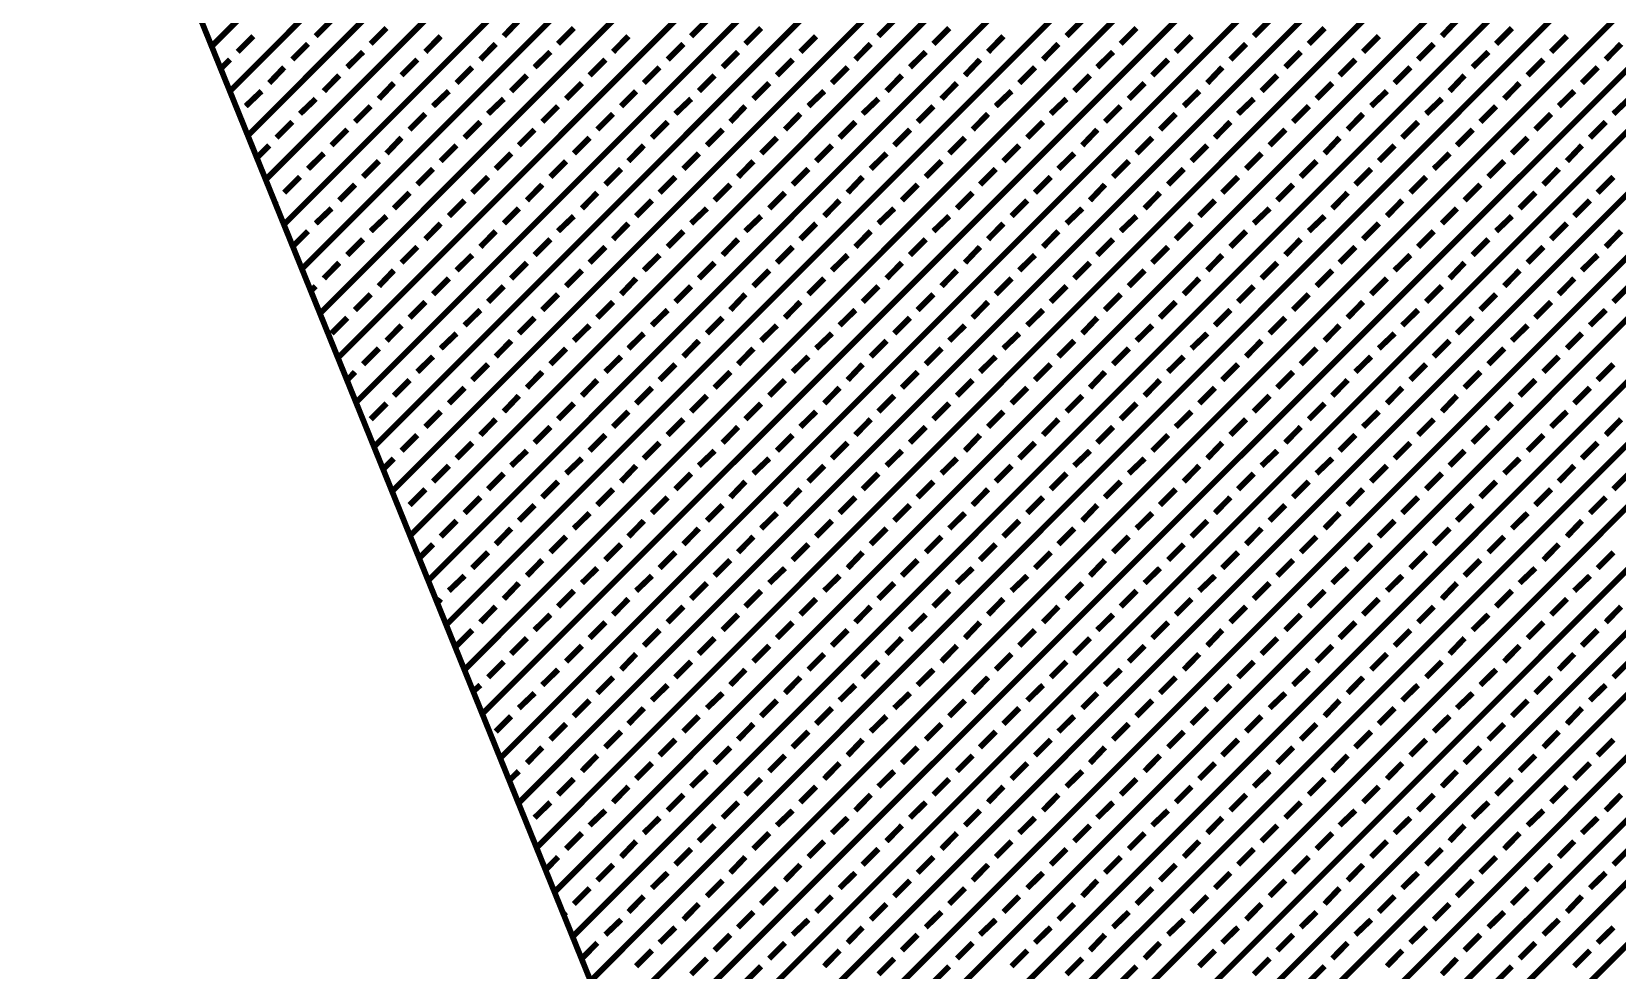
# Model space of a CAD drawing. Extents: x 2 to 176, y -19 to 159.
# Drawn here: x 113.923 to 114.97, y 119.993 to 120.613 of the extents above; entities that cross this region are included whole.
import ezdxf

# ---------------------------------------------------------------- set-up
doc = ezdxf.new("R2010")
doc.units = 0
doc.layers.add('BG_SILKSCREEN_TOP', color=7, linetype='CONTINUOUS')

msp = doc.modelspace()

# ---------------------------------------------------------------- linework, layer by layer
at = {"layer": 'BG_SILKSCREEN_TOP', "const_width": 0.00381}
for points in [[(114.04219, 120.603264), (114.792252, 121.353072)], [(114.054128, 120.573546), (114.806476, 121.326402)], [(114.066066, 120.544336), (114.820954, 121.299478)], [(114.07775, 120.515126), (114.835432, 121.272808)], [(114.089688, 120.485408), (114.84991, 121.24563)], [(114.101626, 120.456198), (114.861086, 121.215404)], [(114.113818, 120.426988), (114.871754, 121.185178)], [(114.125502, 120.397524), (114.88293, 121.154952)], [(114.13744, 120.36806), (114.894106, 121.124472)], [(114.149378, 120.33885), (114.905028, 121.0945)], [(114.161316, 120.309386), (114.916204, 121.064274)], [(114.173, 120.279922), (114.926872, 121.033794)], [(114.185192, 120.250458), (114.938048, 121.003822)], [(114.19713, 120.221248), (114.949224, 120.973342)], [(114.209068, 120.19153), (114.9604, 120.943116)], [(114.220752, 120.16232), (114.971576, 120.91289)], [(113.925096, 120.891554), (115.144804, 117.883178)], [(114.23269, 120.13311), (114.982244, 120.882664)], [(114.244628, 120.103392), (114.99342, 120.852184)], [(114.25682, 120.074182), (115.004342, 120.822212)], [(114.268758, 120.044972), (115.015518, 120.791732)], [(114.280442, 120.015254), (115.026694, 120.761506)], [(114.29238, 119.986044), (115.037362, 120.731534)], [(114.304318, 119.956834), (115.048538, 120.701054)], [(114.316002, 119.92737), (115.059714, 120.670574)], [(114.32794, 119.897906), (115.070636, 120.640602)], [(114.11077, 120.609868), (114.121184, 120.620282)], [(114.234976, 120.609868), (114.244882, 120.620282)], [(114.358674, 120.609868), (114.369088, 120.620282)], [(114.482372, 120.609868), (114.492786, 120.620282)], [(114.606578, 120.609868), (114.616992, 120.620282)], [(114.730276, 120.609868), (114.74069, 120.620282)], [(114.854482, 120.609868), (114.864388, 120.620282)], [(114.059208, 120.599454), (114.069622, 120.609868)], [(114.147092, 120.604788), (114.157506, 120.615202)], [(114.18316, 120.599454), (114.19332, 120.609868)], [(114.27079, 120.604788), (114.281204, 120.615202)], [(114.307112, 120.599454), (114.317272, 120.609868)], [(114.340132, 119.868696), (115.081812, 120.610376)], [(114.394488, 120.604788), (114.404902, 120.615202)], [(114.43081, 120.599454), (114.441224, 120.609868)], [(114.518694, 120.604788), (114.529108, 120.615202)], [(114.554762, 120.599454), (114.564922, 120.609868)], [(114.642392, 120.604788), (114.652806, 120.615202)], [(114.678714, 120.599454), (114.689128, 120.609868)], [(114.766598, 120.604788), (114.777012, 120.615202)], [(114.802412, 120.599454), (114.812826, 120.609868)], [(114.890296, 120.604788), (114.90071, 120.615202)], [(114.926618, 120.599454), (114.937032, 120.609868)], [(114.048286, 120.588532), (114.054128, 120.594374)], [(114.095276, 120.594374), (114.10569, 120.604788)], [(114.131598, 120.589294), (114.142012, 120.599454)], [(114.167412, 120.58396), (114.177826, 120.594374)], [(114.219482, 120.594374), (114.229642, 120.604788)], [(114.255296, 120.589294), (114.26571, 120.599454)], [(114.291618, 120.58396), (114.302032, 120.594374)], [(114.34318, 120.594374), (114.353594, 120.604788)], [(114.379502, 120.589294), (114.389662, 120.599454)], [(114.415316, 120.58396), (114.42573, 120.594374)], [(114.467132, 120.594374), (114.477292, 120.604788)], [(114.5032, 120.589294), (114.513614, 120.599454)], [(114.539522, 120.58396), (114.549428, 120.594374)], [(114.591084, 120.594374), (114.601244, 120.604788)], [(114.626898, 120.589294), (114.637312, 120.599454)], [(114.66322, 120.58396), (114.673634, 120.594374)], [(114.714782, 120.594374), (114.725196, 120.604788)], [(114.751104, 120.589294), (114.761264, 120.599454)], [(114.786918, 120.58396), (114.797332, 120.594374)], [(114.838734, 120.594374), (114.849148, 120.604788)], [(114.874802, 120.589294), (114.885216, 120.599454)], [(114.911124, 120.58396), (114.921538, 120.594374)], [(114.962686, 120.594374), (114.972846, 120.604788)], [(114.080036, 120.57888), (114.089942, 120.589294)], [(114.116104, 120.573546), (114.126264, 120.58396)], [(114.203734, 120.57888), (114.214148, 120.589294)], [(114.239802, 120.573546), (114.250216, 120.58396)], [(114.327432, 120.57888), (114.337846, 120.589294)], [(114.363754, 120.573546), (114.374168, 120.58396)], [(114.451638, 120.57888), (114.462052, 120.589294)], [(114.487706, 120.573546), (114.497866, 120.58396)], [(114.575336, 120.57888), (114.58575, 120.589294)], [(114.611658, 120.573546), (114.622072, 120.58396)], [(114.699542, 120.57888), (114.709448, 120.589294)], [(114.735356, 120.573546), (114.74577, 120.58396)], [(114.82324, 120.57888), (114.833654, 120.589294)], [(114.859562, 120.573546), (114.869468, 120.58396)], [(114.946938, 120.57888), (114.957352, 120.589294)], [(114.064542, 120.56364), (114.074956, 120.573546)], [(114.152426, 120.568466), (114.162332, 120.57888)], [(114.18824, 120.56364), (114.198654, 120.573546)], [(114.276124, 120.568466), (114.286538, 120.57888)], [(114.312446, 120.56364), (114.322352, 120.573546)], [(114.35207, 119.839232), (115.092988, 120.579896)], [(114.399822, 120.568466), (114.410236, 120.57888)], [(114.436144, 120.56364), (114.446558, 120.573546)], [(114.524028, 120.568466), (114.534188, 120.57888)], [(114.559842, 120.56364), (114.570256, 120.573546)], [(114.647726, 120.568466), (114.65814, 120.57888)], [(114.684048, 120.56364), (114.694208, 120.573546)], [(114.771678, 120.568466), (114.782092, 120.57888)], [(114.807746, 120.56364), (114.81816, 120.573546)], [(114.89563, 120.568466), (114.90579, 120.57888)], [(114.931698, 120.56364), (114.941858, 120.573546)], [(114.100356, 120.55856), (114.11077, 120.568466)], [(114.136678, 120.553226), (114.147092, 120.56364)], [(114.224562, 120.55856), (114.234976, 120.568466)], [(114.260376, 120.553226), (114.27079, 120.56364)], [(114.34826, 120.55856), (114.358674, 120.568466)], [(114.384582, 120.553226), (114.394488, 120.56364)], [(114.471958, 120.55856), (114.482372, 120.568466)], [(114.50828, 120.553226), (114.518694, 120.56364)], [(114.596164, 120.55856), (114.606578, 120.568466)], [(114.631978, 120.553226), (114.642392, 120.56364)], [(114.719862, 120.55856), (114.730276, 120.568466)], [(114.756184, 120.553226), (114.766598, 120.56364)], [(114.844068, 120.55856), (114.854482, 120.568466)], [(114.879882, 120.553226), (114.890296, 120.56364)], [(114.967766, 120.55856), (114.97818, 120.568466)], [(114.084862, 120.542812), (114.095276, 120.553226)], [(114.172746, 120.548146), (114.18316, 120.55856)], [(114.209068, 120.542812), (114.219482, 120.553226)], [(114.296698, 120.548146), (114.307112, 120.55856)], [(114.332766, 120.542812), (114.34318, 120.553226)], [(114.42065, 120.548146), (114.43081, 120.55856)], [(114.456718, 120.542812), (114.467132, 120.553226)], [(114.544602, 120.548146), (114.554762, 120.55856)], [(114.58067, 120.542812), (114.591084, 120.553226)], [(114.6683, 120.548146), (114.678714, 120.55856)], [(114.704622, 120.542812), (114.714782, 120.553226)], [(114.792252, 120.548146), (114.802412, 120.55856)], [(114.82832, 120.542812), (114.838734, 120.553226)], [(114.916204, 120.548146), (114.926618, 120.55856)], [(114.952272, 120.542812), (114.962686, 120.553226)], [(114.121184, 120.537732), (114.131598, 120.548146)], [(114.157506, 120.532398), (114.167412, 120.542812)], [(114.244882, 120.537732), (114.255296, 120.548146)], [(114.281204, 120.532398), (114.291618, 120.542812)], [(114.363754, 119.809768), (115.103656, 120.549924)], [(114.369088, 120.537732), (114.379502, 120.548146)], [(114.404902, 120.532398), (114.415316, 120.542812)], [(114.492786, 120.537732), (114.5032, 120.548146)], [(114.529108, 120.532398), (114.539522, 120.542812)], [(114.616992, 120.537732), (114.626898, 120.548146)], [(114.652806, 120.532398), (114.66322, 120.542812)], [(114.74069, 120.537732), (114.751104, 120.548146)], [(114.777012, 120.532398), (114.786918, 120.542812)], [(114.864388, 120.537732), (114.874802, 120.548146)], [(114.90071, 120.532398), (114.911124, 120.542812)], [(114.071908, 120.529604), (114.080036, 120.537732)], [(114.10569, 120.522238), (114.116104, 120.532398)], [(114.19332, 120.527318), (114.203734, 120.537732)], [(114.229642, 120.522238), (114.239802, 120.532398)], [(114.317272, 120.527318), (114.327432, 120.537732)], [(114.353594, 120.522238), (114.363754, 120.532398)], [(114.441224, 120.527318), (114.451638, 120.537732)], [(114.477292, 120.522238), (114.487706, 120.532398)], [(114.564922, 120.527318), (114.575336, 120.537732)], [(114.601244, 120.522238), (114.611658, 120.532398)], [(114.689128, 120.527318), (114.699542, 120.537732)], [(114.725196, 120.522238), (114.735356, 120.532398)], [(114.812826, 120.527318), (114.82324, 120.537732)], [(114.849148, 120.522238), (114.859562, 120.532398)], [(114.937032, 120.527318), (114.946938, 120.537732)], [(114.142012, 120.516904), (114.152426, 120.527318)], [(114.177826, 120.511824), (114.18824, 120.522238)], [(114.26571, 120.516904), (114.276124, 120.527318)], [(114.302032, 120.511824), (114.312446, 120.522238)], [(114.389662, 120.516904), (114.399822, 120.527318)], [(114.42573, 120.511824), (114.436144, 120.522238)], [(114.513614, 120.516904), (114.524028, 120.527318)], [(114.549428, 120.511824), (114.559842, 120.522238)], [(114.637312, 120.516904), (114.647726, 120.527318)], [(114.673634, 120.511824), (114.684048, 120.522238)], [(114.761264, 120.516904), (114.771678, 120.527318)], [(114.797332, 120.511824), (114.807746, 120.522238)], [(114.885216, 120.516904), (114.89563, 120.527318)], [(114.921538, 120.511824), (114.931698, 120.522238)], [(114.089942, 120.50649), (114.100356, 120.516904)], [(114.126264, 120.50141), (114.136678, 120.511824)], [(114.214148, 120.50649), (114.224562, 120.516904)], [(114.250216, 120.50141), (114.260376, 120.511824)], [(114.337846, 120.50649), (114.34826, 120.516904)], [(114.374168, 120.50141), (114.384582, 120.511824)], [(114.375692, 119.780304), (115.114832, 120.519444)], [(114.462052, 120.50649), (114.471958, 120.516904)], [(114.497866, 120.50141), (114.50828, 120.511824)], [(114.58575, 120.50649), (114.596164, 120.516904)], [(114.622072, 120.50141), (114.631978, 120.511824)], [(114.709448, 120.50649), (114.719862, 120.516904)], [(114.74577, 120.50141), (114.756184, 120.511824)], [(114.833654, 120.50649), (114.844068, 120.516904)], [(114.869468, 120.50141), (114.879882, 120.511824)], [(114.957352, 120.50649), (114.967766, 120.516904)], [(114.083846, 120.500394), (114.084862, 120.50141)], [(114.162332, 120.496076), (114.172746, 120.50649)], [(114.198654, 120.490996), (114.209068, 120.50141)], [(114.286538, 120.496076), (114.296698, 120.50649)], [(114.322352, 120.490996), (114.332766, 120.50141)], [(114.410236, 120.496076), (114.42065, 120.50649)], [(114.446558, 120.490996), (114.456718, 120.50141)], [(114.534188, 120.496076), (114.544602, 120.50649)], [(114.570256, 120.490996), (114.58067, 120.50141)], [(114.65814, 120.496076), (114.6683, 120.50649)], [(114.694208, 120.490996), (114.704622, 120.50141)], [(114.782092, 120.496076), (114.792252, 120.50649)], [(114.81816, 120.490996), (114.82832, 120.50141)], [(114.90579, 120.496076), (114.916204, 120.50649)], [(114.941858, 120.490996), (114.952272, 120.50141)], [(114.11077, 120.48617), (114.121184, 120.496076)], [(114.147092, 120.48109), (114.157506, 120.490996)], [(114.234976, 120.48617), (114.244882, 120.496076)], [(114.27079, 120.48109), (114.281204, 120.490996)], [(114.358674, 120.48617), (114.369088, 120.496076)], [(114.394488, 120.48109), (114.404902, 120.490996)], [(114.482372, 120.48617), (114.492786, 120.496076)], [(114.518694, 120.48109), (114.529108, 120.490996)], [(114.606578, 120.48617), (114.616992, 120.496076)], [(114.642392, 120.48109), (114.652806, 120.490996)], [(114.730276, 120.48617), (114.74069, 120.496076)], [(114.766598, 120.48109), (114.777012, 120.490996)], [(114.854482, 120.48617), (114.864388, 120.496076)], [(114.890296, 120.48109), (114.90071, 120.490996)], [(114.09553, 120.47093), (114.10569, 120.48109)], [(114.18316, 120.475756), (114.19332, 120.48617)], [(114.219482, 120.470676), (114.229642, 120.48109)], [(114.307112, 120.475756), (114.317272, 120.48617)], [(114.34318, 120.470676), (114.353594, 120.48109)], [(114.38763, 119.751094), (115.126008, 120.489218)], [(114.43081, 120.475756), (114.441224, 120.48617)], [(114.467132, 120.470676), (114.477292, 120.48109)], [(114.554762, 120.475756), (114.564922, 120.48617)], [(114.591084, 120.470676), (114.601244, 120.48109)], [(114.678714, 120.475756), (114.689128, 120.48617)], [(114.714782, 120.470676), (114.725196, 120.48109)], [(114.802412, 120.475756), (114.812826, 120.48617)], [(114.838734, 120.470676), (114.849148, 120.48109)], [(114.926618, 120.475756), (114.937032, 120.48617)], [(114.962686, 120.470676), (114.972846, 120.48109)], [(114.131598, 120.465342), (114.142012, 120.475756)], [(114.167412, 120.460262), (114.177826, 120.470676)], [(114.255296, 120.465342), (114.26571, 120.475756)], [(114.291618, 120.460262), (114.302032, 120.470676)], [(114.379502, 120.465342), (114.389662, 120.475756)], [(114.415316, 120.460262), (114.42573, 120.470676)], [(114.5032, 120.465342), (114.513614, 120.475756)], [(114.539522, 120.460262), (114.549428, 120.470676)], [(114.626898, 120.465342), (114.637312, 120.475756)], [(114.66322, 120.460262), (114.673634, 120.470676)], [(114.751104, 120.465342), (114.761264, 120.475756)], [(114.786918, 120.460262), (114.797332, 120.470676)], [(114.874802, 120.465342), (114.885216, 120.475756)], [(114.911124, 120.460262), (114.921538, 120.470676)], [(114.116104, 120.449848), (114.126264, 120.460262)], [(114.203734, 120.455182), (114.214148, 120.465342)], [(114.239802, 120.449848), (114.250216, 120.460262)], [(114.327432, 120.455182), (114.337846, 120.465342)], [(114.363754, 120.449848), (114.374168, 120.460262)], [(114.399314, 119.721376), (115.137184, 120.459246)], [(114.451638, 120.455182), (114.462052, 120.465342)], [(114.487706, 120.449848), (114.497866, 120.460262)], [(114.575336, 120.455182), (114.58575, 120.465342)], [(114.611658, 120.449848), (114.622072, 120.460262)], [(114.699542, 120.455182), (114.709448, 120.465342)], [(114.735356, 120.449848), (114.74577, 120.460262)], [(114.82324, 120.455182), (114.833654, 120.465342)], [(114.859562, 120.449848), (114.869468, 120.460262)], [(114.946938, 120.455182), (114.957352, 120.465342)], [(114.152426, 120.444768), (114.162332, 120.455182)], [(114.18824, 120.439434), (114.198654, 120.449848)], [(114.276124, 120.444768), (114.286538, 120.455182)], [(114.312446, 120.439434), (114.322352, 120.449848)], [(114.399822, 120.444768), (114.410236, 120.455182)], [(114.436144, 120.439434), (114.446558, 120.449848)], [(114.524028, 120.444768), (114.534188, 120.455182)], [(114.559842, 120.439434), (114.570256, 120.449848)], [(114.647726, 120.444768), (114.65814, 120.455182)], [(114.684048, 120.439434), (114.694208, 120.449848)], [(114.771678, 120.444768), (114.782092, 120.455182)], [(114.807746, 120.439434), (114.81816, 120.449848)], [(114.89563, 120.444768), (114.90579, 120.455182)], [(114.931698, 120.439434), (114.941858, 120.449848)], [(114.107722, 120.44172), (114.11077, 120.444768)], [(114.136678, 120.42902), (114.147092, 120.439434)], [(114.224562, 120.434354), (114.234976, 120.444768)], [(114.260376, 120.42902), (114.27079, 120.439434)], [(114.34826, 120.434354), (114.358674, 120.444768)], [(114.384582, 120.42902), (114.394488, 120.439434)], [(114.471958, 120.434354), (114.482372, 120.444768)], [(114.50828, 120.42902), (114.518694, 120.439434)], [(114.596164, 120.434354), (114.606578, 120.444768)], [(114.631978, 120.42902), (114.642392, 120.439434)], [(114.719862, 120.434354), (114.730276, 120.444768)], [(114.756184, 120.42902), (114.766598, 120.439434)], [(114.844068, 120.434354), (114.854482, 120.444768)], [(114.879882, 120.42902), (114.890296, 120.439434)], [(114.967766, 120.434354), (114.97818, 120.444768)], [(114.172746, 120.42394), (114.18316, 120.434354)], [(114.209068, 120.41886), (114.219482, 120.42902)], [(114.296698, 120.42394), (114.307112, 120.434354)], [(114.332766, 120.41886), (114.34318, 120.42902)], [(114.41176, 119.692166), (115.148106, 120.428766)], [(114.42065, 120.42394), (114.43081, 120.434354)], [(114.456718, 120.41886), (114.467132, 120.42902)], [(114.544602, 120.42394), (114.554762, 120.434354)], [(114.58067, 120.41886), (114.591084, 120.42902)], [(114.6683, 120.42394), (114.678714, 120.434354)], [(114.704622, 120.41886), (114.714782, 120.42902)], [(114.792252, 120.42394), (114.802412, 120.434354)], [(114.82832, 120.41886), (114.838734, 120.42902)], [(114.916204, 120.42394), (114.926618, 120.434354)], [(114.952272, 120.41886), (114.962686, 120.42902)], [(114.121184, 120.413526), (114.131598, 120.42394)], [(114.157506, 120.4087), (114.167412, 120.41886)], [(114.244882, 120.413526), (114.255296, 120.42394)], [(114.281204, 120.4087), (114.291618, 120.41886)], [(114.369088, 120.413526), (114.379502, 120.42394)], [(114.404902, 120.4087), (114.415316, 120.41886)], [(114.492786, 120.413526), (114.5032, 120.42394)], [(114.529108, 120.4087), (114.539522, 120.41886)], [(114.616992, 120.413526), (114.626898, 120.42394)], [(114.652806, 120.4087), (114.66322, 120.41886)], [(114.74069, 120.413526), (114.751104, 120.42394)], [(114.777012, 120.4087), (114.786918, 120.41886)], [(114.864388, 120.413526), (114.874802, 120.42394)], [(114.90071, 120.4087), (114.911124, 120.41886)], [(114.19332, 120.40362), (114.203734, 120.413526)], [(114.229642, 120.398286), (114.239802, 120.4087)], [(114.317272, 120.40362), (114.327432, 120.413526)], [(114.353594, 120.398286), (114.363754, 120.4087)], [(114.441224, 120.40362), (114.451638, 120.413526)], [(114.477292, 120.398286), (114.487706, 120.4087)], [(114.564922, 120.40362), (114.575336, 120.413526)], [(114.601244, 120.398286), (114.611658, 120.4087)], [(114.689128, 120.40362), (114.699542, 120.413526)], [(114.725196, 120.398286), (114.735356, 120.4087)], [(114.812826, 120.40362), (114.82324, 120.413526)], [(114.849148, 120.398286), (114.859562, 120.4087)], [(114.937032, 120.40362), (114.946938, 120.413526)], [(114.142012, 120.393206), (114.152426, 120.40362)], [(114.177826, 120.388126), (114.18824, 120.398286)], [(114.26571, 120.393206), (114.276124, 120.40362)], [(114.302032, 120.388126), (114.312446, 120.398286)], [(114.389662, 120.393206), (114.399822, 120.40362)], [(114.423444, 119.662956), (115.159028, 120.398286)], [(114.42573, 120.388126), (114.436144, 120.398286)], [(114.513614, 120.393206), (114.524028, 120.40362)], [(114.549428, 120.388126), (114.559842, 120.398286)], [(114.637312, 120.393206), (114.647726, 120.40362)], [(114.673634, 120.388126), (114.684048, 120.398286)], [(114.761264, 120.393206), (114.771678, 120.40362)], [(114.797332, 120.388126), (114.807746, 120.398286)], [(114.885216, 120.393206), (114.89563, 120.40362)], [(114.921538, 120.388126), (114.931698, 120.398286)], [(114.131598, 120.382792), (114.136678, 120.388126)], [(114.214148, 120.382792), (114.224562, 120.393206)], [(114.250216, 120.377712), (114.260376, 120.388126)], [(114.337846, 120.382792), (114.34826, 120.393206)], [(114.374168, 120.377712), (114.384582, 120.388126)], [(114.462052, 120.382792), (114.471958, 120.393206)], [(114.497866, 120.377712), (114.50828, 120.388126)], [(114.58575, 120.382792), (114.596164, 120.393206)], [(114.622072, 120.377712), (114.631978, 120.388126)], [(114.709448, 120.382792), (114.719862, 120.393206)], [(114.74577, 120.377712), (114.756184, 120.388126)], [(114.833654, 120.382792), (114.844068, 120.393206)], [(114.869468, 120.377712), (114.879882, 120.388126)], [(114.957352, 120.382792), (114.967766, 120.393206)], [(114.162332, 120.372378), (114.172746, 120.382792)], [(114.198654, 120.367298), (114.209068, 120.377712)], [(114.286538, 120.372378), (114.296698, 120.382792)], [(114.322352, 120.367298), (114.332766, 120.377712)], [(114.410236, 120.372378), (114.42065, 120.382792)], [(114.446558, 120.367298), (114.456718, 120.377712)], [(114.534188, 120.372378), (114.544602, 120.382792)], [(114.570256, 120.367298), (114.58067, 120.377712)], [(114.65814, 120.372378), (114.6683, 120.382792)], [(114.694208, 120.367298), (114.704622, 120.377712)], [(114.782092, 120.372378), (114.792252, 120.382792)], [(114.81816, 120.367298), (114.82832, 120.377712)], [(114.90579, 120.372378), (114.916204, 120.382792)], [(114.941858, 120.367298), (114.952272, 120.377712)], [(114.147092, 120.356884), (114.157506, 120.367298)], [(114.234976, 120.361964), (114.244882, 120.372378)], [(114.27079, 120.356884), (114.281204, 120.367298)], [(114.358674, 120.361964), (114.369088, 120.372378)], [(114.394488, 120.356884), (114.404902, 120.367298)], [(114.435382, 119.633238), (115.16995, 120.368314)], [(114.482372, 120.361964), (114.492786, 120.372378)], [(114.518694, 120.356884), (114.529108, 120.367298)], [(114.606578, 120.361964), (114.616992, 120.372378)], [(114.642392, 120.356884), (114.652806, 120.367298)], [(114.730276, 120.361964), (114.74069, 120.372378)], [(114.766598, 120.356884), (114.777012, 120.367298)], [(114.854482, 120.361964), (114.864388, 120.372378)], [(114.890296, 120.356884), (114.90071, 120.367298)], [(114.18316, 120.351804), (114.19332, 120.361964)], [(114.219482, 120.34647), (114.229642, 120.356884)], [(114.307112, 120.351804), (114.317272, 120.361964)], [(114.34318, 120.34647), (114.353594, 120.356884)], [(114.43081, 120.351804), (114.441224, 120.361964)], [(114.467132, 120.34647), (114.477292, 120.356884)], [(114.554762, 120.351804), (114.564922, 120.361964)], [(114.591084, 120.34647), (114.601244, 120.356884)], [(114.678714, 120.351804), (114.689128, 120.361964)], [(114.714782, 120.34647), (114.725196, 120.356884)], [(114.802412, 120.351804), (114.812826, 120.361964)], [(114.838734, 120.34647), (114.849148, 120.356884)], [(114.926618, 120.351804), (114.937032, 120.361964)], [(114.962686, 120.34647), (114.972846, 120.356884)], [(114.167412, 120.336056), (114.177826, 120.34647)], [(114.255296, 120.34139), (114.26571, 120.351804)], [(114.291618, 120.336056), (114.302032, 120.34647)], [(114.379502, 120.34139), (114.389662, 120.351804)], [(114.415316, 120.336056), (114.42573, 120.34647)], [(114.5032, 120.34139), (114.513614, 120.351804)], [(114.539522, 120.336056), (114.549428, 120.34647)], [(114.626898, 120.34139), (114.637312, 120.351804)], [(114.66322, 120.336056), (114.673634, 120.34647)], [(114.751104, 120.34139), (114.761264, 120.351804)], [(114.786918, 120.336056), (114.797332, 120.34647)], [(114.874802, 120.34139), (114.885216, 120.351804)], [(114.911124, 120.336056), (114.921538, 120.34647)], [(114.203734, 120.330976), (114.214148, 120.34139)], [(114.239802, 120.32615), (114.250216, 120.336056)], [(114.327432, 120.330976), (114.337846, 120.34139)], [(114.363754, 120.32615), (114.374168, 120.336056)], [(114.44732, 119.604028), (115.181126, 120.338088)], [(114.451638, 120.330976), (114.462052, 120.34139)], [(114.487706, 120.32615), (114.497866, 120.336056)], [(114.575336, 120.330976), (114.58575, 120.34139)], [(114.611658, 120.32615), (114.622072, 120.336056)], [(114.699542, 120.330976), (114.709448, 120.34139)], [(114.735356, 120.32615), (114.74577, 120.336056)], [(114.82324, 120.330976), (114.833654, 120.34139)], [(114.859562, 120.32615), (114.869468, 120.336056)], [(114.946938, 120.330976), (114.957352, 120.34139)], [(114.15522, 120.323864), (114.162332, 120.330976)], [(114.18824, 120.315736), (114.198654, 120.32615)], [(114.276124, 120.32107), (114.286538, 120.330976)], [(114.312446, 120.315736), (114.322352, 120.32615)], [(114.399822, 120.32107), (114.410236, 120.330976)], [(114.436144, 120.315736), (114.446558, 120.32615)], [(114.524028, 120.32107), (114.534188, 120.330976)], [(114.559842, 120.315736), (114.570256, 120.32615)], [(114.647726, 120.32107), (114.65814, 120.330976)], [(114.684048, 120.315736), (114.694208, 120.32615)], [(114.771678, 120.32107), (114.782092, 120.330976)], [(114.807746, 120.315736), (114.81816, 120.32615)], [(114.89563, 120.32107), (114.90579, 120.330976)], [(114.931698, 120.315736), (114.941858, 120.32615)], [(114.224562, 120.310656), (114.234976, 120.32107)], [(114.260376, 120.305322), (114.27079, 120.315736)], [(114.34826, 120.310656), (114.358674, 120.32107)], [(114.384582, 120.305322), (114.394488, 120.315736)], [(114.471958, 120.310656), (114.482372, 120.32107)], [(114.50828, 120.305322), (114.518694, 120.315736)], [(114.596164, 120.310656), (114.606578, 120.32107)], [(114.631978, 120.305322), (114.642392, 120.315736)], [(114.719862, 120.310656), (114.730276, 120.32107)], [(114.756184, 120.305322), (114.766598, 120.315736)], [(114.844068, 120.310656), (114.854482, 120.32107)], [(114.879882, 120.305322), (114.890296, 120.315736)], [(114.967766, 120.310656), (114.97818, 120.32107)], [(114.172746, 120.300242), (114.18316, 120.310656)], [(114.209068, 120.294908), (114.219482, 120.305322)], [(114.296698, 120.300242), (114.307112, 120.310656)], [(114.332766, 120.294908), (114.34318, 120.305322)], [(114.42065, 120.300242), (114.43081, 120.310656)], [(114.456718, 120.294908), (114.467132, 120.305322)], [(114.459004, 119.574818), (115.192302, 120.307608)], [(114.544602, 120.300242), (114.554762, 120.310656)], [(114.58067, 120.294908), (114.591084, 120.305322)], [(114.6683, 120.300242), (114.678714, 120.310656)], [(114.704622, 120.294908), (114.714782, 120.305322)], [(114.792252, 120.300242), (114.802412, 120.310656)], [(114.82832, 120.294908), (114.838734, 120.305322)], [(114.916204, 120.300242), (114.926618, 120.310656)], [(114.952272, 120.294908), (114.962686, 120.305322)], [(114.167158, 120.294654), (114.167412, 120.294908)], [(114.244882, 120.289828), (114.255296, 120.300242)], [(114.281204, 120.284748), (114.291618, 120.294908)], [(114.369088, 120.289828), (114.379502, 120.300242)], [(114.404902, 120.284748), (114.415316, 120.294908)], [(114.492786, 120.289828), (114.5032, 120.300242)], [(114.529108, 120.284748), (114.539522, 120.294908)], [(114.616992, 120.289828), (114.626898, 120.300242)], [(114.652806, 120.284748), (114.66322, 120.294908)], [(114.74069, 120.289828), (114.751104, 120.300242)], [(114.777012, 120.284748), (114.786918, 120.294908)], [(114.864388, 120.289828), (114.874802, 120.300242)], [(114.90071, 120.284748), (114.911124, 120.294908)], [(114.19332, 120.279414), (114.203734, 120.289828)], [(114.229642, 120.274334), (114.239802, 120.284748)], [(114.317272, 120.279414), (114.327432, 120.289828)], [(114.353594, 120.274334), (114.363754, 120.284748)], [(114.441224, 120.279414), (114.451638, 120.289828)], [(114.477292, 120.274334), (114.487706, 120.284748)], [(114.564922, 120.279414), (114.575336, 120.289828)], [(114.601244, 120.274334), (114.611658, 120.284748)], [(114.689128, 120.279414), (114.699542, 120.289828)], [(114.725196, 120.274334), (114.735356, 120.284748)], [(114.812826, 120.279414), (114.82324, 120.289828)], [(114.849148, 120.274334), (114.859562, 120.284748)], [(114.937032, 120.279414), (114.946938, 120.289828)], [(114.17935, 120.265444), (114.18824, 120.274334)], [(114.26571, 120.269), (114.276124, 120.279414)], [(114.302032, 120.26392), (114.312446, 120.274334)], [(114.389662, 120.269), (114.399822, 120.279414)], [(114.42573, 120.26392), (114.436144, 120.274334)], [(114.470942, 119.5451), (115.203478, 120.277636)], [(114.513614, 120.269), (114.524028, 120.279414)], [(114.549428, 120.26392), (114.559842, 120.274334)], [(114.637312, 120.269), (114.647726, 120.279414)], [(114.673634, 120.26392), (114.684048, 120.274334)], [(114.761264, 120.269), (114.771678, 120.279414)], [(114.797332, 120.26392), (114.807746, 120.274334)], [(114.885216, 120.269), (114.89563, 120.279414)], [(114.921538, 120.26392), (114.931698, 120.274334)], [(114.214148, 120.258586), (114.224562, 120.269)], [(114.250216, 120.253506), (114.260376, 120.26392)], [(114.337846, 120.258586), (114.34826, 120.269)], [(114.374168, 120.253506), (114.384582, 120.26392)], [(114.462052, 120.258586), (114.471958, 120.269)], [(114.497866, 120.253506), (114.50828, 120.26392)], [(114.58575, 120.258586), (114.596164, 120.269)], [(114.622072, 120.253506), (114.631978, 120.26392)], [(114.709448, 120.258586), (114.719862, 120.269)], [(114.74577, 120.253506), (114.756184, 120.26392)], [(114.833654, 120.258586), (114.844068, 120.269)], [(114.869468, 120.253506), (114.879882, 120.26392)], [(114.957352, 120.258586), (114.967766, 120.269)], [(114.198654, 120.2436), (114.209068, 120.253506)], [(114.286538, 120.24868), (114.296698, 120.258586)], [(114.322352, 120.2436), (114.332766, 120.253506)], [(114.410236, 120.24868), (114.42065, 120.258586)], [(114.446558, 120.2436), (114.456718, 120.253506)], [(114.534188, 120.24868), (114.544602, 120.258586)], [(114.570256, 120.2436), (114.58067, 120.253506)], [(114.65814, 120.24868), (114.6683, 120.258586)], [(114.694208, 120.2436), (114.704622, 120.253506)], [(114.782092, 120.24868), (114.792252, 120.258586)], [(114.81816, 120.2436), (114.82832, 120.253506)], [(114.90579, 120.24868), (114.916204, 120.258586)], [(114.941858, 120.2436), (114.952272, 120.253506)], [(114.234976, 120.238266), (114.244882, 120.24868)], [(114.27079, 120.233186), (114.281204, 120.2436)], [(114.358674, 120.238266), (114.369088, 120.24868)], [(114.394488, 120.233186), (114.404902, 120.2436)], [(114.482372, 120.238266), (114.492786, 120.24868)], [(114.48288, 119.51589), (115.214146, 120.247156)], [(114.518694, 120.233186), (114.529108, 120.2436)], [(114.606578, 120.238266), (114.616992, 120.24868)], [(114.642392, 120.233186), (114.652806, 120.2436)], [(114.730276, 120.238266), (114.74069, 120.24868)], [(114.766598, 120.233186), (114.777012, 120.2436)], [(114.854482, 120.238266), (114.864388, 120.24868)], [(114.890296, 120.233186), (114.90071, 120.2436)], [(114.191288, 120.235726), (114.19332, 120.238266)], [(114.219482, 120.222772), (114.229642, 120.233186)], [(114.255296, 120.217692), (114.26571, 120.227852)], [(114.307112, 120.227852), (114.317272, 120.238266)], [(114.34318, 120.222772), (114.353594, 120.233186)], [(114.379502, 120.217692), (114.389662, 120.227852)], [(114.43081, 120.227852), (114.441224, 120.238266)], [(114.467132, 120.222772), (114.477292, 120.233186)], [(114.5032, 120.217692), (114.513614, 120.227852)], [(114.554762, 120.227852), (114.564922, 120.238266)], [(114.591084, 120.222772), (114.601244, 120.233186)], [(114.626898, 120.217692), (114.637312, 120.227852)], [(114.678714, 120.227852), (114.689128, 120.238266)], [(114.714782, 120.222772), (114.725196, 120.233186)], [(114.751104, 120.217692), (114.761264, 120.227852)], [(114.802412, 120.227852), (114.812826, 120.238266)], [(114.838734, 120.222772), (114.849148, 120.233186)], [(114.874802, 120.217692), (114.885216, 120.227852)], [(114.926618, 120.227852), (114.937032, 120.238266)], [(114.962686, 120.222772), (114.972846, 120.233186)], [(114.203734, 120.207278), (114.214148, 120.217692)], [(114.291618, 120.212358), (114.302032, 120.222772)], [(114.327432, 120.207278), (114.337846, 120.217692)], [(114.415316, 120.212358), (114.42573, 120.222772)], [(114.451638, 120.207278), (114.462052, 120.217692)], [(114.539522, 120.212358), (114.549428, 120.222772)], [(114.575336, 120.207278), (114.58575, 120.217692)], [(114.66322, 120.212358), (114.673634, 120.222772)], [(114.699542, 120.207278), (114.709448, 120.217692)], [(114.786918, 120.212358), (114.797332, 120.222772)], [(114.82324, 120.207278), (114.833654, 120.217692)], [(114.911124, 120.212358), (114.921538, 120.222772)], [(114.946938, 120.207278), (114.957352, 120.217692)], [(114.239802, 120.201944), (114.250216, 120.212358)], [(114.276124, 120.196864), (114.286538, 120.207278)], [(114.363754, 120.201944), (114.374168, 120.212358)], [(114.399822, 120.196864), (114.410236, 120.207278)], [(114.487706, 120.201944), (114.497866, 120.212358)], [(114.524028, 120.196864), (114.534188, 120.207278)], [(114.611658, 120.201944), (114.622072, 120.212358)], [(114.647726, 120.196864), (114.65814, 120.207278)], [(114.735356, 120.201944), (114.74577, 120.212358)], [(114.771678, 120.196864), (114.782092, 120.207278)], [(114.859562, 120.201944), (114.869468, 120.212358)], [(114.89563, 120.196864), (114.90579, 120.207278)], [(114.224562, 120.18645), (114.234976, 120.196864)], [(114.312446, 120.19153), (114.322352, 120.201944)], [(114.34826, 120.18645), (114.358674, 120.196864)], [(114.436144, 120.19153), (114.446558, 120.201944)], [(114.471958, 120.18645), (114.482372, 120.196864)], [(114.559842, 120.19153), (114.570256, 120.201944)], [(114.596164, 120.18645), (114.606578, 120.196864)], [(114.684048, 120.19153), (114.694208, 120.201944)], [(114.719862, 120.18645), (114.730276, 120.196864)], [(114.807746, 120.19153), (114.81816, 120.201944)], [(114.844068, 120.18645), (114.854482, 120.196864)], [(114.931698, 120.19153), (114.941858, 120.201944)], [(114.967766, 120.18645), (114.97818, 120.196864)], [(114.260376, 120.18137), (114.27079, 120.19153)], [(114.296698, 120.176036), (114.307112, 120.18645)], [(114.384582, 120.18137), (114.394488, 120.19153)], [(114.42065, 120.176036), (114.43081, 120.18645)], [(114.50828, 120.18137), (114.518694, 120.19153)], [(114.544602, 120.176036), (114.554762, 120.18645)], [(114.631978, 120.18137), (114.642392, 120.19153)], [(114.6683, 120.176036), (114.678714, 120.18645)], [(114.756184, 120.18137), (114.766598, 120.19153)], [(114.792252, 120.176036), (114.802412, 120.18645)], [(114.879882, 120.18137), (114.890296, 120.19153)], [(114.916204, 120.176036), (114.926618, 120.18645)], [(114.21491, 120.177306), (114.219482, 120.18137)], [(114.244882, 120.16613), (114.255296, 120.176036)], [(114.332766, 120.17121), (114.34318, 120.18137)], [(114.369088, 120.16613), (114.379502, 120.176036)], [(114.456718, 120.17121), (114.467132, 120.18137)], [(114.492786, 120.16613), (114.5032, 120.176036)], [(114.58067, 120.17121), (114.591084, 120.18137)], [(114.616992, 120.16613), (114.626898, 120.176036)], [(114.704622, 120.17121), (114.714782, 120.18137)], [(114.74069, 120.16613), (114.751104, 120.176036)], [(114.82832, 120.17121), (114.838734, 120.18137)], [(114.864388, 120.16613), (114.874802, 120.176036)], [(114.952272, 120.17121), (114.962686, 120.18137)], [(114.281204, 120.160796), (114.291618, 120.17121)], [(114.317272, 120.155716), (114.327432, 120.16613)], [(114.404902, 120.160796), (114.415316, 120.17121)], [(114.441224, 120.155716), (114.451638, 120.16613)], [(114.529108, 120.160796), (114.539522, 120.17121)], [(114.564922, 120.155716), (114.575336, 120.16613)], [(114.652806, 120.160796), (114.66322, 120.17121)], [(114.689128, 120.155716), (114.699542, 120.16613)], [(114.777012, 120.160796), (114.786918, 120.17121)], [(114.812826, 120.155716), (114.82324, 120.16613)], [(114.90071, 120.160796), (114.911124, 120.17121)], [(114.937032, 120.155716), (114.946938, 120.16613)], [(114.229642, 120.150636), (114.239802, 120.160796)], [(114.26571, 120.145302), (114.276124, 120.155716)], [(114.353594, 120.150636), (114.363754, 120.160796)], [(114.389662, 120.145302), (114.399822, 120.155716)], [(114.477292, 120.150636), (114.487706, 120.160796)], [(114.513614, 120.145302), (114.524028, 120.155716)], [(114.601244, 120.150636), (114.611658, 120.160796)], [(114.637312, 120.145302), (114.647726, 120.155716)], [(114.725196, 120.150636), (114.735356, 120.160796)], [(114.761264, 120.145302), (114.771678, 120.155716)], [(114.849148, 120.150636), (114.859562, 120.160796)], [(114.885216, 120.145302), (114.89563, 120.155716)], [(114.302032, 120.140222), (114.312446, 120.150636)], [(114.337846, 120.134888), (114.34826, 120.145302)], [(114.42573, 120.140222), (114.436144, 120.150636)], [(114.462052, 120.134888), (114.471958, 120.145302)], [(114.549428, 120.140222), (114.559842, 120.150636)], [(114.58575, 120.134888), (114.596164, 120.145302)], [(114.673634, 120.140222), (114.684048, 120.150636)], [(114.709448, 120.134888), (114.719862, 120.145302)], [(114.797332, 120.140222), (114.807746, 120.150636)], [(114.833654, 120.134888), (114.844068, 120.145302)], [(114.921538, 120.140222), (114.931698, 120.150636)], [(114.957352, 120.134888), (114.967766, 120.145302)], [(114.250216, 120.129808), (114.260376, 120.140222)], [(114.286538, 120.124474), (114.296698, 120.134888)], [(114.374168, 120.129808), (114.384582, 120.140222)], [(114.410236, 120.124474), (114.42065, 120.134888)], [(114.497866, 120.129808), (114.50828, 120.140222)], [(114.534188, 120.124474), (114.544602, 120.134888)], [(114.622072, 120.129808), (114.631978, 120.140222)], [(114.65814, 120.124474), (114.6683, 120.134888)], [(114.74577, 120.129808), (114.756184, 120.140222)], [(114.782092, 120.124474), (114.792252, 120.134888)], [(114.869468, 120.129808), (114.879882, 120.140222)], [(114.90579, 120.124474), (114.916204, 120.134888)], [(114.238532, 120.118378), (114.244882, 120.124474)], [(114.322352, 120.119394), (114.332766, 120.129808)], [(114.358674, 120.114314), (114.369088, 120.124474)], [(114.446558, 120.119394), (114.456718, 120.129808)], [(114.482372, 120.114314), (114.492786, 120.124474)], [(114.570256, 120.119394), (114.58067, 120.129808)], [(114.606578, 120.114314), (114.616992, 120.124474)], [(114.694208, 120.119394), (114.704622, 120.129808)], [(114.730276, 120.114314), (114.74069, 120.124474)], [(114.81816, 120.119394), (114.82832, 120.129808)], [(114.854482, 120.114314), (114.864388, 120.124474)], [(114.941858, 120.119394), (114.952272, 120.129808)], [(114.27079, 120.10898), (114.281204, 120.119394)], [(114.307112, 120.1039), (114.317272, 120.114314)], [(114.394488, 120.10898), (114.404902, 120.119394)], [(114.43081, 120.1039), (114.441224, 120.114314)], [(114.518694, 120.10898), (114.529108, 120.119394)], [(114.554762, 120.1039), (114.564922, 120.114314)], [(114.642392, 120.10898), (114.652806, 120.119394)], [(114.678714, 120.1039), (114.689128, 120.114314)], [(114.766598, 120.10898), (114.777012, 120.119394)], [(114.802412, 120.1039), (114.812826, 120.114314)], [(114.890296, 120.10898), (114.90071, 120.119394)], [(114.926618, 120.1039), (114.937032, 120.114314)], [(114.255296, 120.09374), (114.26571, 120.1039)], [(114.34318, 120.098566), (114.353594, 120.10898)], [(114.379502, 120.09374), (114.389662, 120.1039)], [(114.467132, 120.098566), (114.477292, 120.10898)], [(114.5032, 120.09374), (114.513614, 120.1039)], [(114.591084, 120.098566), (114.601244, 120.10898)], [(114.626898, 120.09374), (114.637312, 120.1039)], [(114.714782, 120.098566), (114.725196, 120.10898)], [(114.751104, 120.09374), (114.761264, 120.1039)], [(114.838734, 120.098566), (114.849148, 120.10898)], [(114.874802, 120.09374), (114.885216, 120.1039)], [(114.962686, 120.098566), (114.972846, 120.10898)], [(114.291618, 120.08866), (114.302032, 120.098566)], [(114.327432, 120.08358), (114.337846, 120.09374)], [(114.415316, 120.08866), (114.42573, 120.098566)], [(114.451638, 120.08358), (114.462052, 120.09374)], [(114.539522, 120.08866), (114.549428, 120.098566)], [(114.575336, 120.08358), (114.58575, 120.09374)], [(114.66322, 120.08866), (114.673634, 120.098566)], [(114.699542, 120.08358), (114.709448, 120.09374)], [(114.786918, 120.08866), (114.797332, 120.098566)], [(114.82324, 120.08358), (114.833654, 120.09374)], [(114.911124, 120.08866), (114.921538, 120.098566)], [(114.946938, 120.08358), (114.957352, 120.09374)], [(114.276124, 120.073166), (114.286538, 120.08358)], [(114.363754, 120.078246), (114.374168, 120.08866)], [(114.399822, 120.073166), (114.410236, 120.08358)], [(114.487706, 120.078246), (114.497866, 120.08866)], [(114.524028, 120.073166), (114.534188, 120.08358)], [(114.611658, 120.078246), (114.622072, 120.08866)], [(114.647726, 120.073166), (114.65814, 120.08358)], [(114.735356, 120.078246), (114.74577, 120.08866)], [(114.771678, 120.073166), (114.782092, 120.08358)], [(114.859562, 120.078246), (114.869468, 120.08866)], [(114.89563, 120.073166), (114.90579, 120.08358)], [(114.312446, 120.067832), (114.322352, 120.078246)], [(114.34826, 120.062752), (114.358674, 120.073166)], [(114.436144, 120.067832), (114.446558, 120.078246)], [(114.471958, 120.062752), (114.482372, 120.073166)], [(114.559842, 120.067832), (114.570256, 120.078246)], [(114.596164, 120.062752), (114.606578, 120.073166)], [(114.684048, 120.067832), (114.694208, 120.078246)], [(114.719862, 120.062752), (114.730276, 120.073166)], [(114.807746, 120.067832), (114.81816, 120.078246)], [(114.844068, 120.062752), (114.854482, 120.073166)], [(114.931698, 120.067832), (114.941858, 120.078246)], [(114.967766, 120.062752), (114.97818, 120.073166)], [(114.262662, 120.05945), (114.27079, 120.067832)], [(114.296698, 120.052338), (114.307112, 120.062752)], [(114.384582, 120.057418), (114.394488, 120.067832)], [(114.42065, 120.052338), (114.43081, 120.062752)], [(114.50828, 120.057418), (114.518694, 120.067832)], [(114.544602, 120.052338), (114.554762, 120.062752)], [(114.631978, 120.057418), (114.642392, 120.067832)], [(114.6683, 120.052338), (114.678714, 120.062752)], [(114.756184, 120.057418), (114.766598, 120.067832)], [(114.792252, 120.052338), (114.802412, 120.062752)], [(114.879882, 120.057418), (114.890296, 120.067832)], [(114.916204, 120.052338), (114.926618, 120.062752)], [(114.332766, 120.047258), (114.34318, 120.057418)], [(114.369088, 120.041924), (114.379502, 120.052338)], [(114.456718, 120.047258), (114.467132, 120.057418)], [(114.492786, 120.041924), (114.5032, 120.052338)], [(114.58067, 120.047258), (114.591084, 120.057418)], [(114.616992, 120.041924), (114.626898, 120.052338)], [(114.704622, 120.047258), (114.714782, 120.057418)], [(114.74069, 120.041924), (114.751104, 120.052338)], [(114.82832, 120.047258), (114.838734, 120.057418)], [(114.864388, 120.041924), (114.874802, 120.052338)], [(114.952272, 120.047258), (114.962686, 120.057418)], [(114.281204, 120.036844), (114.291618, 120.047258)], [(114.317272, 120.03151), (114.327432, 120.041924)], [(114.404902, 120.036844), (114.415316, 120.047258)], [(114.441224, 120.03151), (114.451638, 120.041924)], [(114.529108, 120.036844), (114.539522, 120.047258)], [(114.564922, 120.03151), (114.575336, 120.041924)], [(114.652806, 120.036844), (114.66322, 120.047258)], [(114.689128, 120.03151), (114.699542, 120.041924)], [(114.777012, 120.036844), (114.786918, 120.047258)], [(114.812826, 120.03151), (114.82324, 120.041924)], [(114.90071, 120.036844), (114.911124, 120.047258)], [(114.937032, 120.03151), (114.946938, 120.041924)], [(114.2746, 120.03024), (114.276124, 120.03151)], [(114.353594, 120.02643), (114.363754, 120.036844)], [(114.389662, 120.02135), (114.399822, 120.03151)], [(114.477292, 120.02643), (114.487706, 120.036844)], [(114.513614, 120.02135), (114.524028, 120.03151)], [(114.601244, 120.02643), (114.611658, 120.036844)], [(114.637312, 120.02135), (114.647726, 120.03151)], [(114.725196, 120.02643), (114.735356, 120.036844)], [(114.761264, 120.02135), (114.771678, 120.03151)], [(114.849148, 120.02643), (114.859562, 120.036844)], [(114.885216, 120.02135), (114.89563, 120.03151)], [(114.302032, 120.016524), (114.312446, 120.02643)], [(114.337846, 120.01119), (114.34826, 120.02135)], [(114.42573, 120.016524), (114.436144, 120.02643)], [(114.462052, 120.01119), (114.471958, 120.02135)], [(114.549428, 120.016524), (114.559842, 120.02643)], [(114.58575, 120.01119), (114.596164, 120.02135)], [(114.673634, 120.016524), (114.684048, 120.02643)], [(114.709448, 120.01119), (114.719862, 120.02135)], [(114.797332, 120.016524), (114.807746, 120.02643)], [(114.833654, 120.01119), (114.844068, 120.02135)], [(114.921538, 120.016524), (114.931698, 120.02643)], [(114.957352, 120.01119), (114.967766, 120.02135)], [(114.286538, 120.000776), (114.296698, 120.01119)], [(114.374168, 120.00611), (114.384582, 120.016524)], [(114.410236, 120.000776), (114.42065, 120.01119)], [(114.497866, 120.00611), (114.50828, 120.016524)], [(114.534188, 120.000776), (114.544602, 120.01119)], [(114.622072, 120.00611), (114.631978, 120.016524)], [(114.65814, 120.000776), (114.6683, 120.01119)], [(114.74577, 120.00611), (114.756184, 120.016524)], [(114.782092, 120.000776), (114.792252, 120.01119)], [(114.869468, 120.00611), (114.879882, 120.016524)], [(114.90579, 120.000776), (114.916204, 120.01119)], [(114.322352, 119.995696), (114.332766, 120.00611)], [(114.358674, 119.990362), (114.369088, 120.000776)], [(114.446558, 119.995696), (114.456718, 120.00611)], [(114.482372, 119.990362), (114.492786, 120.000776)], [(114.570256, 119.995696), (114.58067, 120.00611)], [(114.606578, 119.990362), (114.616992, 120.000776)], [(114.694208, 119.995696), (114.704622, 120.00611)], [(114.730276, 119.990362), (114.74069, 120.000776)], [(114.81816, 119.995696), (114.82832, 120.00611)], [(114.854482, 119.990362), (114.864388, 120.000776)], [(114.941858, 119.995696), (114.952272, 120.00611)], [(114.394488, 119.985282), (114.404902, 119.995696)], [(114.518694, 119.985282), (114.529108, 119.995696)], [(114.642392, 119.985282), (114.652806, 119.995696)], [(114.766598, 119.985282), (114.777012, 119.995696)], [(114.890296, 119.985282), (114.90071, 119.995696)]]:
    msp.add_lwpolyline(points, dxfattribs=at)

doc.saveas('drawing.dxf')
